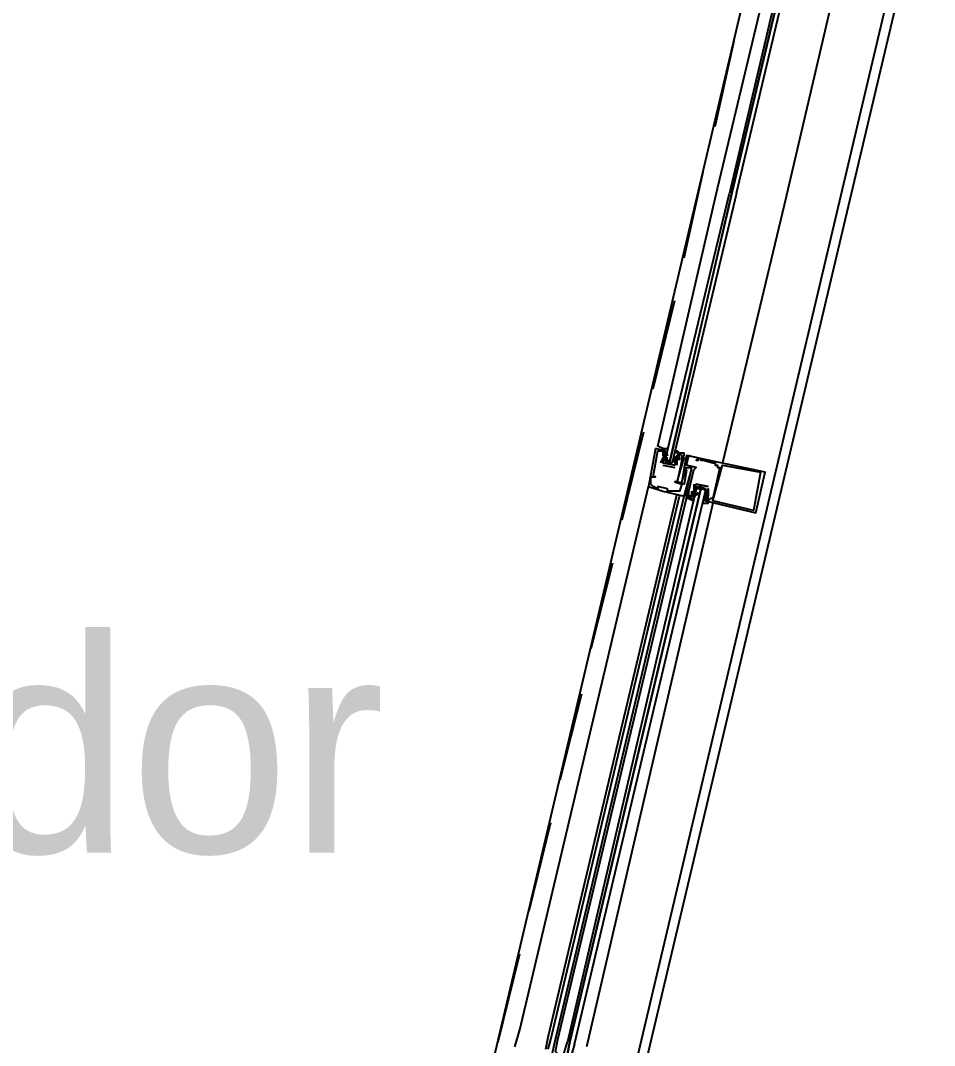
# Model space of a CAD drawing. Header units: feet. Extents: x -84 to 198, y -22 to 181.
# Drawn here: x 123.58 to 128.69, y 134.69 to 140.42 of the extents above; entities that cross this region are included whole.
import ezdxf
from ezdxf.enums import TextEntityAlignment as Align

# ---------------------------------------------------------------- set-up
doc = ezdxf.new("R2010")
doc.units = ezdxf.units.FT
doc.layers.add('A-LINEA', color=7, linetype='CONTINUOUS')
doc.layers.add('A-NOMBRE-ESPACIO', color=2, linetype='CONTINUOUS')

msp = doc.modelspace()

# ---------------------------------------------------------------- linework, layer by layer
at = {"layer": 'A-LINEA'}
for p, q in [((125.2, 126.6578), (128.6933, 141.4178)), ((127.8, 141.2844), (126.1733, 134.3911)), ((128.56, 141.0978), (126.9333, 134.2178)), ((127.48, 139.4844), (127.8667, 141.1111)), ((127.4667, 139.8311), (127.5733, 140.3111)), ((127.2933, 139.0978), (127.4, 139.5778)), ((127.12, 138.3644), (127.24, 138.8578)), ((126.9467, 137.6311), (127.0667, 138.1244)), ((127.1867, 138.0178), (127.1333, 138.0311)), ((127.1333, 138.0311), (127.1333, 138.0311)), ((127.1467, 138.0178), (127.1467, 138.0178)), ((127.16, 138.0178), (127.16, 138.0178)), ((127.1733, 138.0178), (127.1733, 138.0178)), ((127.1733, 138.0044), (127.1733, 138.0044)), ((127.1867, 138.0178), (127.1867, 138.0178)), ((127.1867, 138.0044), (127.1867, 138.0044)), ((127.1867, 138.0044), (127.1867, 137.9911)), ((127.1999, 137.9947), (127.1988, 138.0065)), ((127.1992, 137.9894), (127.1989, 138.0077)), ((127.2533, 138.0044), (127.2533, 138.0044)), ((127.2667, 138.0044), (127.2667, 138.0044)), ((127.2933, 138.0044), (127.2933, 138.0044)), ((127.1733, 137.9778), (127.16, 137.9511)), ((127.16, 137.9511), (127.16, 137.9511)), ((127.1733, 137.9911), (127.1733, 137.9911)), ((127.1733, 137.9911), (127.1733, 137.9911)), ((127.1733, 137.9778), (127.1733, 137.9778)), ((127.1733, 137.9511), (127.1733, 137.9511)), ((127.1733, 137.9511), (127.1733, 137.9511)), ((127.1867, 137.9911), (127.1867, 137.9911)), ((127.1867, 137.9911), (127.1867, 137.9911)), ((127.1867, 137.9778), (127.1867, 137.9778)), ((127.2267, 137.9511), (127.1867, 137.9511)), ((127.1991, 137.9622), (127.1986, 137.9826)), ((127.1999, 137.968), (127.1988, 137.9799)), ((127.2, 137.9911), (127.2, 137.9911)), ((127.2, 137.9511), (127.2133, 137.9511)), ((127.24, 137.9778), (127.2533, 137.9911)), ((127.24, 137.9911), (127.24, 137.9911)), ((127.24, 137.9644), (127.24, 137.9644)), ((127.2513, 137.9749), (127.2417, 137.9569)), ((127.2485, 137.9667), (127.2423, 137.9565)), ((127.2533, 137.9911), (127.2533, 137.9911)), ((127.2533, 137.9778), (127.2533, 137.9778)), ((127.2533, 137.9778), (127.2533, 137.9778)), ((127.2533, 137.9644), (127.2533, 137.9644)), ((127.2533, 137.9644), (127.2533, 137.9644)), ((127.2636, 138.0003), (127.2552, 137.9841)), ((127.2618, 137.9933), (127.2556, 137.9832)), ((127.2667, 137.9644), (127.2667, 137.9644)), ((127.28, 137.9911), (127.28, 137.9911)), ((127.28, 137.9778), (127.28, 137.9778)), ((127.28, 137.9778), (127.28, 137.9778)), ((127.28, 137.9778), (127.28, 137.9778)), ((127.28, 137.9644), (127.28, 137.9644)), ((127.28, 137.9644), (127.28, 137.9644)), ((127.2933, 137.9911), (127.2933, 137.9911)), ((127.2933, 137.9778), (127.2933, 137.9778)), ((127.3067, 137.9911), (127.3067, 137.9911)), ((127.32, 137.9911), (127.32, 137.9911)), ((127.36, 137.9644), (127.36, 137.9644)), ((127.3733, 137.9778), (127.3733, 137.9778)), ((127.3733, 137.9778), (127.3733, 137.9778)), ((127.3733, 137.9644), (127.3733, 137.9644)), ((127.3867, 137.9644), (127.3867, 137.9644)), ((127.4, 137.9644), (127.4, 137.9644)), ((127.4, 137.9644), (127.4, 137.9644)), ((127.4267, 137.9644), (127.4267, 137.9644)), ((127.4533, 137.9511), (127.4533, 137.9511)), ((127.4667, 137.9511), (127.4667, 137.9511)), ((127.1733, 137.9378), (127.24, 137.9244)), ((127.1733, 137.9378), (127.1733, 137.9378)), ((127.24, 137.9378), (127.24, 137.9378)), ((127.24, 137.9378), (127.24, 137.9378)), ((127.24, 137.9244), (127.24, 137.9244)), ((127.2533, 137.9378), (127.2533, 137.9378)), ((127.2933, 137.9244), (127.2933, 137.9244)), ((127.3067, 137.9378), (127.3067, 137.9378)), ((127.3067, 137.9244), (127.3067, 137.9244)), ((127.3067, 137.9111), (127.3067, 137.9111)), ((127.32, 137.9111), (127.32, 137.9111)), ((127.3333, 137.9244), (127.3333, 137.9244)), ((127.3333, 137.9111), (127.3333, 137.9111)), ((127.3467, 137.9111), (127.3467, 137.9111)), ((127.36, 137.9244), (127.36, 137.9244)), ((127.4667, 137.9378), (127.4667, 137.9378)), ((127.48, 137.9378), (127.48, 137.9378)), ((127.48, 137.9244), (127.48, 137.9244)), ((127.4933, 137.9244), (127.4933, 137.9244)), ((127.5067, 137.9378), (127.5067, 137.9378)), ((127.72, 137.8978), (127.72, 137.8978)), ((127.7467, 137.8978), (127.7467, 137.8978)), ((127.1067, 137.8711), (127.1067, 137.8711)), ((127.1067, 137.8311), (127.1067, 137.8311)), ((127.12, 137.8711), (127.12, 137.8711)), ((127.1333, 137.8711), (127.1333, 137.8711)), ((127.24, 137.8444), (127.24, 137.8444)), ((127.2533, 137.8444), (127.2533, 137.8444)), ((127.2533, 137.8444), (127.2533, 137.8444)), ((127.28, 137.8444), (127.28, 137.8444)), ((127.28, 137.8311), (127.28, 137.8311)), ((127.2933, 137.8311), (127.2933, 137.8311)), ((127.3467, 137.8311), (127.3467, 137.8044)), ((127.3467, 137.8311), (127.3467, 137.8311)), ((127.36, 137.8311), (127.36, 137.8311)), ((127.36, 137.8311), (127.36, 137.8311)), ((126.3733, 134.7778), (127.0933, 137.8178)), ((126.5333, 134.7378), (127.2533, 137.7778)), ((127.0933, 137.8178), (127.0933, 137.8178)), ((127.12, 137.8178), (127.12, 137.8178)), ((127.1467, 137.8178), (127.1467, 137.8178)), ((127.1467, 137.8044), (127.1467, 137.8044)), ((127.1733, 137.7911), (127.1733, 137.7911)), ((127.2, 137.8044), (127.2, 137.8044)), ((127.2, 137.7911), (127.2, 137.7911)), ((127.2267, 137.7911), (127.2267, 137.7911)), ((127.2667, 137.7911), (127.2667, 137.7911)), ((127.3067, 137.7911), (127.3067, 137.7911)), ((127.3067, 137.7778), (127.3067, 137.7778)), ((127.3067, 137.7778), (127.3067, 137.7778)), ((127.3067, 137.7778), (127.3067, 137.7778)), ((127.3067, 137.7778), (127.3067, 137.7778)), ((127.32, 137.7911), (127.32, 137.7911)), ((127.32, 137.7911), (127.32, 137.7911)), ((127.32, 137.7778), (127.32, 137.7778)), ((127.32, 137.7778), (127.32, 137.7778)), ((127.3333, 137.7911), (127.3333, 137.7911)), ((127.3333, 137.7778), (127.3333, 137.7778)), ((127.3467, 137.8044), (127.3467, 137.8044)), ((127.3467, 137.7911), (127.3467, 137.7911)), ((127.3467, 137.7911), (127.3467, 137.7911)), ((127.3467, 137.7778), (127.3467, 137.7778)), ((127.3467, 137.7644), (127.3467, 137.7778)), ((127.36, 137.7911), (127.36, 137.7911)), ((127.36, 137.7778), (127.36, 137.7778)), ((127.362, 137.7673), (127.3716, 137.7852)), ((127.3649, 137.7756), (127.3711, 137.7857)), ((127.3867, 137.8044), (127.4, 137.8044)), ((127.4133, 137.7911), (127.4133, 137.7911)), ((127.4133, 137.7778), (127.4133, 137.7778)), ((127.4135, 137.7742), (127.4145, 137.7624)), ((127.4142, 137.7801), (127.4148, 137.7596)), ((127.4267, 137.8178), (127.4267, 137.8178)), ((127.4267, 137.8178), (127.4267, 137.8178)), ((127.4267, 137.8044), (127.4267, 137.8044)), ((127.4267, 137.8044), (127.4267, 137.8044)), ((127.4267, 137.7778), (127.4267, 137.7778)), ((127.4267, 137.7778), (127.4267, 137.7778)), ((126.5467, 134.7244), (127.2667, 137.7644)), ((126.5733, 134.7244), (127.2933, 137.7644)), ((126.5867, 134.7244), (127.3067, 137.7511)), ((127.4533, 137.7244), (126.7467, 134.6844)), ((127.2933, 137.7644), (127.2933, 137.7644)), ((127.3067, 137.7511), (127.3067, 137.7644)), ((127.3067, 137.7644), (127.3067, 137.7644)), ((127.3067, 137.7644), (127.3067, 137.7644)), ((127.3067, 137.7511), (127.3067, 137.7644)), ((127.3067, 137.7511), (127.3067, 137.7644)), ((127.32, 137.7644), (127.32, 137.7644)), ((127.3333, 137.7644), (127.3333, 137.7644)), ((127.3333, 137.7511), (127.3333, 137.7511)), ((127.3467, 137.7644), (127.3467, 137.7644)), ((127.3497, 137.7552), (127.3582, 137.7715)), ((127.3515, 137.7622), (127.3577, 137.7724)), ((127.4133, 137.7644), (127.4, 137.7511)), ((127.4, 137.7644), (127.4, 137.7644)), ((127.4, 137.7511), (127.4, 137.7511)), ((127.4133, 137.7644), (127.4133, 137.7644)), ((127.4133, 137.7378), (127.4133, 137.7378)), ((127.4135, 137.7609), (127.4145, 137.749)), ((127.4141, 137.7529), (127.4144, 137.7346)), ((127.4267, 137.7644), (127.4267, 137.7644)), ((127.4267, 137.7644), (127.4267, 137.7644)), ((127.4267, 137.7378), (127.4267, 137.7378)), ((127.44, 137.7511), (127.44, 137.7511)), ((127.4533, 137.7511), (127.4533, 137.7511)), ((127.4533, 137.7378), (127.4533, 137.7378)), ((127.68, 137.6844), (127.68, 137.6844)), ((127.6933, 137.6711), (127.6933, 137.6711)), ((126.7733, 136.9111), (126.8933, 137.3911)), ((126.6, 136.1778), (126.72, 136.6578)), ((126.4267, 135.4444), (126.5467, 135.9378)), ((126.2533, 134.7111), (126.3733, 135.2044)), ((126.3467, 134.6844), (126.3733, 134.7778)), ((126.52, 134.6711), (126.5333, 134.7378)), ((126.5333, 134.6711), (126.5467, 134.7244)), ((126.5333, 134.5511), (126.5733, 134.7244))]:
    msp.add_line(p, q, dxfattribs=at)
for points in [[(128.2667, 141.1644), (127.8533, 139.3911), (127.5067, 137.9511)], [(127.5867, 139.4578), (127.9867, 141.1511), (127.9733, 141.1511), (127.96, 141.1511), (127.56, 139.4578), (127.96, 141.1511), (127.9467, 141.1644), (127.5467, 139.4578)], [(127.1733, 138.0311), (127.1733, 138.0311), (127.1467, 138.0444), (127.48, 139.4844)], [(127.5867, 139.4578), (127.2267, 137.9511), (127.2133, 137.9511), (127.56, 139.4578), (127.2133, 137.9644), (127.2, 137.9511), (127.1867, 137.9644), (127.5467, 139.4578)], [(127.1333, 138.0311), (127.0933, 137.8178), (127.1733, 137.7911), (127.2933, 137.7644), (127.3333, 137.9111)], [(127.1067, 137.8311), (127.1067, 137.8711), (127.1333, 137.8711), (127.12, 137.8711), (127.1467, 138.0178), (127.16, 138.0178), (127.1733, 138.0178), (127.1733, 137.9911), (127.1733, 137.9911)], [(127.1733, 138.0311), (127.1733, 138.0311), (127.1467, 138.0444)], [(127.1733, 138.0311), (127.1733, 138.0311), (127.1467, 138.0444)], [(127.1867, 137.9644), (127.1733, 137.9778), (127.1867, 137.9911), (127.1733, 137.9911), (127.1867, 137.9911), (127.1867, 138.0178), (127.1733, 138.0311), (127.2, 138.0311), (127.2, 138.0178)], [(127.1867, 138.0044), (127.1867, 138.0044), (127.1867, 137.9911), (127.1733, 138.0044), (127.1733, 137.9911), (127.1867, 137.9911), (127.1733, 137.9511), (127.24, 137.9378), (127.2533, 137.9778), (127.2533, 137.9644), (127.2533, 137.9778), (127.2533, 137.9911), (127.2533, 137.9911)], [(127.2533, 138.0044), (127.24, 138.0178), (127.2533, 138.0178), (127.2667, 138.0044), (127.2533, 138.0044), (127.2667, 138.0044), (127.2533, 137.9911), (127.2533, 137.9778), (127.2533, 137.9644), (127.24, 137.9511)], [(127.3067, 137.9111), (127.2933, 137.8311), (127.2533, 137.8444), (127.2933, 137.9778), (127.28, 137.9778), (127.28, 137.9644), (127.28, 137.9778), (127.2933, 137.9911), (127.2933, 138.0044), (127.2533, 138.0044)], [(127.2667, 137.9644), (127.2667, 138.0044), (127.28, 137.9911), (127.28, 137.9778), (127.28, 137.9778)], [(127.28, 137.9644), (127.2533, 137.8444), (127.24, 137.8444), (127.28, 137.8311), (127.2667, 137.7911), (127.2267, 137.7911), (127.2, 137.7911), (127.2, 137.8044), (127.1467, 137.8178), (127.1467, 137.8044), (127.12, 137.8178), (127.1067, 137.8311)], [(127.1867, 137.9911), (127.1867, 137.9778), (127.1867, 137.9644), (127.2267, 137.9511), (127.24, 137.9644), (127.24, 137.9778)], [(127.2533, 137.9378), (127.2533, 137.9644), (127.2533, 137.9644)], [(127.4133, 137.7378), (127.6933, 137.6711), (127.7467, 137.8978), (127.4267, 137.9644), (127.3067, 137.9911), (127.2933, 137.9244), (127.28, 137.8444), (127.3067, 137.9244), (127.3333, 137.9244), (127.3067, 137.7911), (127.32, 137.7911), (127.3067, 137.7778), (127.32, 137.7778), (127.3067, 137.7778), (127.32, 137.7778), (127.3067, 137.7778), (127.3067, 137.7644), (127.3067, 137.7778), (127.3067, 137.7644), (127.3333, 137.7511)], [(127.3333, 137.7911), (127.3333, 137.7644), (127.32, 137.7644), (127.32, 137.7911), (127.32, 137.7911), (127.3467, 137.9111), (127.36, 137.9244), (127.3067, 137.9378), (127.32, 137.9911), (127.3733, 137.9778), (127.36, 137.9644), (127.3733, 137.9644), (127.3733, 137.9778), (127.4, 137.9644), (127.3867, 137.9644), (127.4, 137.9644), (127.4533, 137.9511), (127.4667, 137.9511), (127.4667, 137.9378), (127.48, 137.9378), (127.48, 137.9244), (127.4933, 137.9244), (127.4533, 137.7511), (127.44, 137.7511), (127.4267, 137.7378), (127.4267, 137.7644)], [(127.72, 137.8978), (127.68, 137.6844), (127.4533, 137.7378), (127.5067, 137.9378), (127.72, 137.8978)], [(127.3467, 137.7778), (127.3333, 137.7778), (127.3467, 137.7911), (127.36, 137.8311), (127.4267, 137.8178)], [(127.4267, 137.8178), (127.36, 137.8311), (127.36, 137.8311)], [(126.68, 134.6978), (127.4133, 137.7911), (127.4, 137.8044), (127.3867, 137.8044), (126.6533, 134.7111), (127.3867, 137.8044), (127.3733, 137.8044), (127.36, 137.8044), (126.64, 134.7111)], [(127.36, 137.8178), (127.3467, 137.7911), (127.3467, 137.7778), (127.3467, 137.7644), (127.3333, 137.7644), (127.3333, 137.7511), (127.32, 137.7511), (127.3467, 137.7378), (127.3467, 137.7511)], [(127.36, 137.7911), (127.36, 137.8044), (127.36, 137.8178), (127.4133, 137.8044), (127.4133, 137.7911), (127.4133, 137.7778)], [(127.4, 137.7378), (127.4, 137.7244), (127.4267, 137.7244), (127.4267, 137.7378), (127.4133, 137.7378), (127.4133, 137.7511), (127.4133, 137.7644), (127.4133, 137.7778), (127.4133, 137.8044), (127.3733, 137.8178)], [(127.4267, 137.8044), (127.4267, 137.8044), (127.4133, 137.7778)], [(127.4133, 137.7778), (127.4267, 137.7778), (127.4267, 137.7644), (127.4133, 137.7644)], [(127.4267, 137.8044), (127.4267, 137.7778), (127.4267, 137.7778)], [(127.32, 137.7644), (127.32, 137.7511), (127.3067, 137.7511)], [(127.32, 137.7644), (127.32, 137.7511), (127.3067, 137.7511)], [(127.32, 137.7644), (127.32, 137.7511), (127.3067, 137.7511)], [(126.5867, 134.6444), (126.5867, 134.6444), (126.5733, 134.6578), (126.5867, 134.7244)], [(126.68, 134.6978), (126.64, 134.5644), (126.6267, 134.5644), (126.6267, 134.5778), (126.6533, 134.7111), (126.6267, 134.5778), (126.6133, 134.5644), (126.6, 134.5778), (126.64, 134.7111)]]:
    msp.add_lwpolyline(points, dxfattribs=at)

# ---------------------------------------------------------------- texts
at = {"layer": 'A-NOMBRE-ESPACIO'}
msp.add_text('Sala - Comedor', height=1.2, dxfattribs=at).set_placement((120, 135.7689), align=Align.CENTER)

doc.saveas('drawing.dxf')
